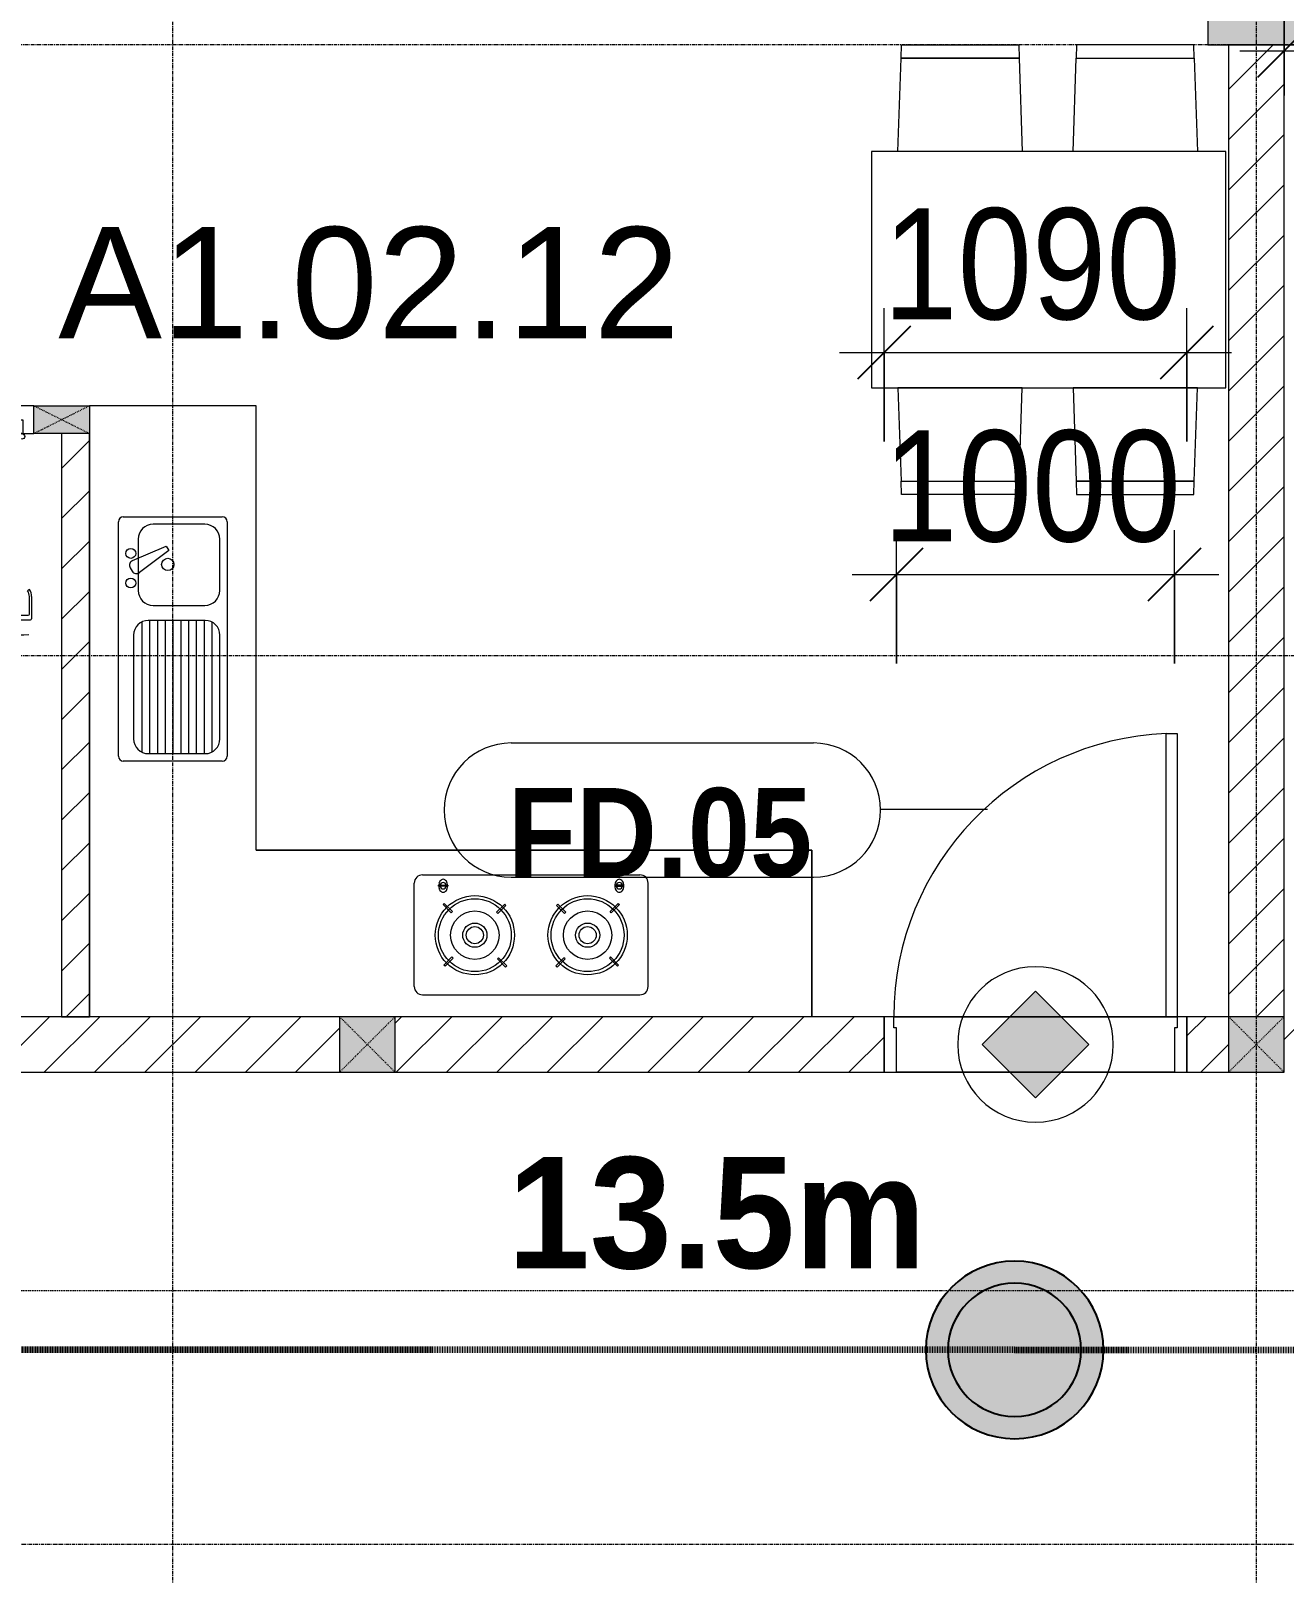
# Model space of a CAD drawing. Header units: millimetres. Extents: x 1591 to 239055, y -15958 to 83255.
# Drawn here: x 144222 to 148732, y 33734 to 39287 of the extents above; entities that cross this region are included whole.
import ezdxf

# ---------------------------------------------------------------- set-up
doc = ezdxf.new("R2010")
doc.units = ezdxf.units.MM
for name, pattern in [('1 NÉT CALL OUT', [6, 3, -3]), ('Dash', [6, 3, -3]), ('Dash Dot 3_16_', [7.9375, 4.7625, -1.5875, 0, -1.5875]), ('Grid Line', [22.225, 12.7, -3.175, 3.175, -3.175])]:
    doc.linetypes.add(name, pattern=pattern)
for name, color, linetype, lineweight in [('0-1', 250, 'Continuous', 5), ('A-ANNO-DIMS', 211, 'Continuous', 9), ('A-ANNO-DIMS-160', 211, 'Continuous', 9), ('A-ANNO-NOTE', 131, 'Continuous', 9), ('A-ANNO-NOTE-1', 131, 'Continuous', 25), ('A-AREA-IDEN', 2, 'Continuous', 9), ('A-DETL-3', 90, '1 NÉT CALL OUT', 100), ('A-DETL-GENF-1', 9, 'Continuous', 9), ('A-DETL-GENF-2', 1, 'Continuous', 9), ('A-DOOR-1', 254, 'Continuous', 9), ('A-DOOR-2', 9, 'Continuous', 9), ('A-DOOR-3', 1, 'Continuous', 9), ('A-DOOR-FRAM-1', 1, 'Continuous', 9), ('A-DOOR-IDEN', 31, 'Continuous', 9), ('A-FLOR-2', 9, 'Continuous', 9), ('A-WALL', 113, 'Continuous', 9), ('A-WALL-1', 253, 'Continuous', 18), ('A-WALL-3', 113, 'Continuous', 18), ('A-WALL-PATT-1', 10, 'Continuous', 9), ('A-WALL-PATT-2', 111, 'Continuous', 9), ('G-ANNO-SYMB-1', 111, 'Dash Dot 3_16_', 18), ('G-ANNO-TEXT-2', 142, 'Continuous', 9), ('I-FURN', 30, 'Continuous', 9), ('I-FURN-1', 254, 'Continuous', 9), ('S-COLS', 52, 'Continuous', 9), ('S-COLS-1', 52, 'Continuous', 5), ('S-COLS-2', 250, 'Continuous', 18), ('S-COLS-3', 254, 'Continuous', 9), ('S-COLS-4', 253, 'Continuous', 18), ('S-COLS-5', 52, 'Continuous', 18), ('S-COLS-HDLN', 52, 'Dash', 9), ('S-COLS-HDLN-1', 9, 'Dash', 9), ('S-GRID-1', 1, 'Grid Line', 9)]:
    doc.layers.add(name, color=color, linetype=linetype, lineweight=lineweight)
doc.styles.add('Arial_13', font='arial_0.ttf', dxfattribs={"height": 400})
doc.styles.add('Arial_14', font='arial_0.ttf', dxfattribs={"width": 0.95, "height": 400})
doc.styles.add('Arial_B_5', font='arialbd_0.ttf', dxfattribs={"width": 0.9, "height": 320})
doc.styles.add('UTM Avo', font='UTM Avo.ttf', dxfattribs={"width": 0.9, "height": 400})
doc.dimstyles.new('1_Dim_chi_tiet_2_5', dxfattribs={"dimscale": 304.8, "dimtxt": 399.720379, "dimasz": 0.629921, "dimexe": 0.524934, "dimexo": 0.0625, "dimgap": 0.052493, "dimtad": 1, "dimdec": 0, "dimrnd": 5, "dimzin": 0, "dimdsep": 46, "dimtxsty": 'UTM Avo', "dimblk1": 'OBLIQUE', "dimblk2": 'OBLIQUE', "dimsah": 1, "dimcen": 0.09, "dimdle": 0.524934, "dimazin": 0, "dimtfac": 1, "dimtdec": 4, "dimtix": 1, "dimtmove": 0, "dimatfit": 3, "dimfxl": 1.049869, "dimfxlon": 1, "dimtvp": 1, "dimtolj": 1, "dimtzin": 0, "dimarcsym": 2})
pattern_1 = [(45, (95879.7, 0), (-90.50967, 90.50967), [])]

# ---------------------------------------------------------------- blocks, each defined once
blk = doc.blocks.new('NCV_TKTC_KET CAU_rvt-1-TKCS_MB TẦNG 6-8')
at = {"layer": 'S-COLS-1'}
blk.add_hatch(color=256, dxfattribs=at).paths.add_polyline_path([(52577.6, 39236.9), (52927.6, 39236.9), (52927.6, 40236.9), (52577.6, 40236.9)])
at = {"layer": 'S-COLS-2'}
for p, q in [((52577.6, 40236.9), (52577.6, 39236.9)), ((52577.6, 39236.9), (52927.6, 39236.9))]:
    blk.add_line(p, q, dxfattribs=at)
blk = doc.blocks.new('RES_BAN AN 1 - RES_BAN AN 1-901196-TKCS_MB TẦNG 6-8')
at = {"layer": 'I-FURN-1'}
for p, q in [((-425, 0), (-425, -1275)), ((425, 0), (-425, 0)), ((425, -1275), (425, 0)), ((-761.9, -113.5), (-425, -102.3)), ((-425, -102.3), (-425, -549.7)), ((425, -102.3), (425, -549.7)), ((761.9, -113.5), (425, -102.3)), ((-761.9, -113.5), (-809.6, -115.1)), ((-809.6, -115.1), (-809.6, -536.9)), ((-761.9, -538.5), (-761.9, -113.5)), ((-761.9, -538.5), (-761.9, -113.5)), ((761.9, -538.5), (761.9, -113.5)), ((761.9, -113.5), (761.9, -538.5)), ((809.6, -115.1), (761.9, -113.5)), ((809.6, -536.9), (809.6, -115.1)), ((-809.6, -536.9), (-761.9, -538.5)), ((-425, -549.7), (-761.9, -538.5)), ((425, -549.7), (761.9, -538.5)), ((761.9, -538.5), (809.6, -536.9)), ((-809.6, -745.3), (-761.9, -743.8)), ((-809.6, -1167.2), (-809.6, -745.3)), ((-761.9, -743.8), (-425, -732.5)), ((-761.9, -1168.8), (-761.9, -743.8)), ((-761.9, -743.8), (-761.9, -1168.8)), ((-425, -732.5), (-425, -1180)), ((425, -732.5), (425, -1180)), ((761.9, -743.8), (425, -732.5)), ((761.9, -743.8), (809.6, -745.3)), ((761.9, -1168.8), (761.9, -743.8)), ((761.9, -1168.8), (761.9, -743.8)), ((809.6, -745.3), (809.6, -1167.2)), ((-761.9, -1168.8), (-809.6, -1167.2)), ((-425, -1180), (-761.9, -1168.8)), ((425, -1180), (761.9, -1168.8)), ((809.6, -1167.2), (761.9, -1168.8)), ((-425, -1275), (425, -1275))]:
    blk.add_line(p, q, dxfattribs=at)
blk = doc.blocks.new('DOOR_CW_01 CANH MO-PANEL KINH - DIG_02-800x2200-CỬA NHÔM KÍNH-400864-TKCS_MB TẦNG 6-8')
at = {"layer": 'A-DETL-GENF-1'}
for p, q in [((-349, 731.8), (-347, 731.8)), ((-349, 692.2), (-349, 731.8)), ((-347, 772), (-307, 772)), ((-347, 652), (-347, 772)), ((-347, 692.2), (-347, 731.8)), ((-307, 772), (-307, 652)), ((-307, 692.2), (-307, 731.8)), ((-305, 731.8), (-307, 731.8)), ((-305, 692.2), (-305, 731.8)), ((-392, 637), (-392, 716.5)), ((-349, 720.5), (-388, 720.5)), ((-384, 699.5), (-384, 637)), ((-349, 703.5), (-380, 703.5)), ((-347, 692.2), (-349, 692.2)), ((-307, 692.2), (-305, 692.2)), ((-305, 720.5), (-266, 720.5)), ((-305, 703.5), (-274, 703.5)), ((-270, 699.5), (-270, 637)), ((-262, 637), (-262, 716.5)), ((-383.9, 611.2), (-377.3, 615.8)), ((-307, 652), (-347, 652)), ((-347, 638), (-341, 638)), ((-347, 638), (-347, 196)), ((-313, 652), (-341, 652)), ((-341, 652), (-341, 638)), ((-313, 638), (-313, 652)), ((-307, 638), (-313, 638)), ((-307, 196), (-307, 638)), ((-270.1, 611.2), (-276.7, 615.8)), ((-347, 196), (-341, 196)), ((-307, 182), (-347, 182)), ((-347, 182), (-347, 62)), ((-341, 196), (-341, 182)), ((-341, 182), (-313, 182)), ((-307, 196), (-313, 196)), ((-313, 182), (-313, 196)), ((-307, 62), (-307, 182)), ((-347, 62), (-307, 62))]:
    blk.add_line(p, q, dxfattribs=at)
blk.add_circle((-357, 60), 10, dxfattribs=at)
for centre, radius, start, end in [((-357, 60), 714, 69, 92), ((-357, 60), 714, 360, 68.9998), ((-388, 716.5), 4, 90, 180), ((-380, 699.5), 4, 90, 180), ((-274, 699.5), 4, 0, 90), ((-266, 716.5), 4, 0, 90), ((-347, 637), 45, 180, 215), ((-347, 637), 37, 180, 215), ((-307, 637), 37, 325, 0), ((-307, 637), 45, 325, 0)]:
    blk.add_arc(centre, radius, start, end, dxfattribs=at)
at = {"layer": 'A-DOOR-2'}
for p, q in [((-360, 50), (-400, 50)), ((-360, 0), (-360, 50)), ((-350, 0), (-360, 0)), ((-357, 50), (-332, 50)), ((-350, -50), (-350, 0)), ((360, 0), (350, 0)), ((350, 0), (350, -50)), ((400, 50), (360, 50)), ((360, 50), (360, 0)), ((400, -50), (400, 50)), ((-400, -50), (-350, -50)), ((350, -50), (400, -50))]:
    blk.add_line(p, q, dxfattribs=at)
blk = doc.blocks.new('HE BEP B_ - HE BEP B_-437036-TKCS_MB TẦNG 6-8')
at = {"layer": 'I-FURN'}
for p, q in [((599.3, -89.3), (1380.9, -89.3)), ((569.3, -491.3), (569.3, -119.3)), ((656.9, -126.5), (689.4, -126.5)), ((656.9, -130.4), (656.9, -126.5)), ((689.4, -130.4), (656.9, -130.4)), ((689.4, -126.5), (689.4, -130.4)), ((1290.8, -126.5), (1290.8, -130.4)), ((1323.3, -126.5), (1290.8, -126.5)), ((1290.8, -130.4), (1323.3, -130.4)), ((1323.3, -130.4), (1323.3, -126.5)), ((1410.9, -491.3), (1410.9, -119.3)), ((677.1, -192.1), (672.7, -196.4)), ((672.7, -196.4), (701.8, -225.6)), ((706.2, -221.2), (677.1, -192.1)), ((701.8, -225.6), (706.2, -221.2)), ((894.6, -194.8), (865.5, -223.9)), ((869.9, -228.3), (899, -199.2)), ((899, -199.2), (894.6, -194.8)), ((1081.2, -199.2), (1085.6, -194.8)), ((1110.3, -228.3), (1081.2, -199.2)), ((1085.6, -194.8), (1114.7, -223.9)), ((1274, -221.2), (1303.2, -192.1)), ((1278.4, -225.6), (1274, -221.2)), ((1307.6, -196.4), (1278.4, -225.6)), ((1303.2, -192.1), (1307.6, -196.4)), ((865.5, -223.9), (869.9, -228.3)), ((1114.7, -223.9), (1110.3, -228.3)), ((675.4, -414), (704.6, -384.9)), ((704.6, -384.9), (709, -389.3)), ((868.3, -392), (872.7, -387.6)), ((872.7, -387.6), (901.8, -416.8)), ((1107.6, -387.6), (1078.5, -416.8)), ((1112, -392), (1107.6, -387.6)), ((1275.7, -384.9), (1271.3, -389.3)), ((1304.8, -414), (1275.7, -384.9)), ((679.8, -418.4), (675.4, -414)), ((709, -389.3), (679.8, -418.4)), ((897.4, -421.2), (868.3, -392)), ((901.8, -416.8), (897.4, -421.2)), ((1078.5, -416.8), (1082.9, -421.2)), ((1082.9, -421.2), (1112, -392)), ((1271.3, -389.3), (1300.4, -418.4)), ((1300.4, -418.4), (1304.8, -414)), ((599.3, -521.3), (1380.9, -521.3))]:
    blk.add_line(p, q, dxfattribs=at)
for centre, radius in [((787.2, -306.6), 142.6), ((1193, -306.6), 142.6), ((787.2, -306.6), 131.3), ((787.2, -306.6), 87.2), ((1193, -306.6), 131.3), ((1193, -306.6), 87.2), ((787.2, -306.6), 43.6), ((787.2, -306.6), 30.9), ((1193, -306.6), 43.6), ((1193, -306.6), 30.9)]:
    blk.add_circle(centre, radius, dxfattribs=at)
for centre, radius, start, end in [((599.3, -119.3), 30, 90, 180), ((676.6, -122.6), 18.1, 120.7976, 145.204), ((673.2, -116.9), 11.5, 90, 120.7976), ((673.2, -116.9), 11.5, 59.2024, 90), ((669.8, -122.6), 18.1, 34.796, 59.2024), ((1310.5, -122.6), 18.1, 120.7976, 145.204), ((1307.1, -116.9), 11.5, 90, 120.7976), ((1307.1, -116.9), 11.5, 59.2024, 90), ((1303.7, -122.6), 18.1, 34.796, 59.2024), ((1380.9, -119.3), 30, 360, 90), ((690.4, -128.8), 33.5, 163.9419, 180), ((690.4, -128.8), 33.5, 180, 196.0581), ((681.9, -126.4), 24.7, 145.204, 163.9419), ((681.9, -131.3), 24.7, 196.0581, 214.796), ((673.1, -128.4), 11.6, 9.7177, 170.2823), ((673.1, -128.4), 11.6, 189.9102, 350.0898), ((676.6, -135), 18.1, 214.796, 239.2024), ((673.2, -140.7), 11.5, 239.2024, 270), ((673.2, -140.7), 11.5, 270, 300.7976), ((669.8, -135), 18.1, 300.7976, 325.204), ((664.4, -126.4), 24.7, 16.0581, 34.796), ((664.4, -131.3), 24.7, 325.204, 343.9419), ((655.9, -128.8), 33.5, 0, 16.0581), ((655.9, -128.8), 33.5, 343.9419, 0), ((1324.3, -128.8), 33.5, 163.9419, 180), ((1324.3, -128.8), 33.5, 180, 196.0581), ((1315.8, -126.4), 24.7, 145.204, 163.9419), ((1315.8, -131.3), 24.7, 196.0581, 214.796), ((1310.5, -135), 18.1, 214.796, 239.2024), ((1307.2, -128.4), 11.6, 9.7177, 170.2823), ((1307.2, -128.4), 11.6, 189.9102, 350.0898), ((1307.1, -140.7), 11.5, 239.2024, 270), ((1307.1, -140.7), 11.5, 270, 300.7976), ((1303.7, -135), 18.1, 300.7976, 325.204), ((1298.3, -126.4), 24.7, 16.0581, 34.796), ((1298.3, -131.3), 24.7, 325.204, 343.9419), ((1289.8, -128.8), 33.5, 0, 16.0581), ((1289.8, -128.8), 33.5, 343.9419, 0), ((599.3, -491.3), 30, 180, 270), ((1380.9, -491.3), 30, 270, 360)]:
    blk.add_arc(centre, radius, start, end, dxfattribs=at)
at = {"layer": 'I-FURN-1'}
for p, q in [((0, 1600), (-600, 1600)), ((0, 1600), (-600, 1600)), ((0, 0), (0, 1600)), ((0, 0), (0, 1600)), ((-495.6, 337.9), (-495.6, 1182.5)), ((-478.1, 1200), (-121.9, 1200)), ((-184.4, 1173.3), (-371.1, 1173.3)), ((-104.4, 1182.5), (-104.4, 337.9)), ((-424.5, 1120), (-424.5, 934.5)), ((-131.1, 934.5), (-131.1, 1120)), ((-444.4, 1042.1), (-323.5, 1093.7)), ((-314.6, 1078.3), (-419.7, 999.4)), ((-323.5, 1093.7), (-314.6, 1078.3)), ((-453.5, 1016.6), (-446.4, 1004.2)), ((-371.1, 881.2), (-184.4, 881.2)), ((-410.2, 351.9), (-410.2, 822.3)), ((-183.5, 827.2), (-388, 827.2)), ((-382.2, 347.1), (-382.2, 827.2)), ((-354.2, 347.1), (-354.2, 827.2)), ((-326.2, 347.1), (-326.2, 827.2)), ((-298.2, 347.1), (-298.2, 827.2)), ((-270.2, 347.1), (-270.2, 827.2)), ((-242.2, 347.1), (-242.2, 827.2)), ((-214.2, 347.1), (-214.2, 827.2)), ((-186.2, 347.1), (-186.2, 827.2)), ((-158.2, 353.5), (-158.2, 820.8)), ((-441.3, 773.8), (-441.3, 400.4)), ((-130.2, 400.4), (-130.2, 773.8)), ((-388, 347.1), (-183.5, 347.1)), ((-121.9, 320.4), (-478.1, 320.4)), ((2000, 0), (0, 0)), ((0, 0), (2000, 0)), ((2000, -600), (2000, 0)), ((2000, 0), (2000, -600))]:
    blk.add_line(p, q, dxfattribs=at)
for centre, radius in [((-451.1, 1068.2), 17.8), ((-317.8, 1028.4), 22.2), ((-451.1, 961.5), 17.8)]:
    blk.add_circle(centre, radius, dxfattribs=at)
for centre, radius, start, end in [((-478.1, 1182.5), 17.5, 90, 180), ((-371.1, 1120), 53.3, 90, 180), ((-184.4, 1120), 53.3, 360, 90), ((-121.9, 1182.5), 17.5, 0, 90), ((-438.1, 1025.5), 17.8, 110.5379, 209.9521), ((-431, 1013.1), 17.8, 209.9521, 309.4618), ((-371.1, 934.5), 53.3, 180, 270), ((-184.4, 934.5), 53.3, 270, 360), ((-388, 773.8), 53.3, 90, 180), ((-183.5, 773.8), 53.3, 360, 90), ((-388, 400.4), 53.3, 180, 270), ((-183.5, 400.4), 53.3, 270, 360), ((-478.1, 337.9), 17.5, 180, 270), ((-121.9, 337.9), 17.5, 270, 0)]:
    blk.add_arc(centre, radius, start, end, dxfattribs=at)
blk = doc.blocks.new('G1_SOF - BO TRU - 100x200-746114-TKCS_MB TẦNG 6-8')
at = {"layer": 'S-COLS'}
blk.add_hatch(color=256, dxfattribs=at).paths.add_polyline_path([(50, -100), (50, 100), (-50, 100), (-50, -100)])
at = {"layer": 'S-COLS-4'}
for p, q in [((-50, 100), (50, 100)), ((-50, -100), (-50, 100)), ((50, 100), (50, -100)), ((50, -100), (-50, -100))]:
    blk.add_line(p, q, dxfattribs=at)
at = {"layer": 'S-COLS-HDLN-1'}
for p, q in [((50, -100), (-50, 100)), ((-50, -100), (50, 100))]:
    blk.add_line(p, q, dxfattribs=at)
blk = doc.blocks.new('NCV_TKTC_TANG 6 - 8_rvt-2-TKCS_MB TẦNG 6-8')
at = {"layer": 'A-WALL-PATT-1'}
h = blk.add_hatch(dxfattribs=at)
h.set_pattern_fill('FP_1', color=256, style=0, pattern_type=2)
h.set_pattern_definition([(45, (0, 0), (-90.50967, 90.50967), [])])
h.paths.add_polyline_path([(48452.6, 35736.9), (48552.6, 35736.9), (48552.6, 37836.9), (48452.6, 37836.9), (48452.6, 35789.3)])
at = {"layer": 'A-FLOR-2'}
for p, q in [((48552.6, 37936.9), (48552.6, 37836.9)), ((48552.6, 37836.9), (48552.6, 35737.4)), ((52467.6, 35737.4), (51447.6, 35737.4)), ((51447.6, 35736.9), (52467.6, 35736.9)), ((51457.6, 35537.4), (52457.6, 35537.4))]:
    blk.add_line(p, q, dxfattribs=at)
at = {"layer": 'A-WALL-1'}
for p, q in [((48452.6, 37836.9), (48452.6, 35736.9)), ((48552.6, 35736.9), (48552.6, 37836.9)), ((48452.6, 35736.9), (48552.6, 35736.9))]:
    blk.add_line(p, q, dxfattribs=at)
at = {"layer": 'A-DOOR-1', "rotation": 180}
blk.add_blockref('DOOR_CW_01 CANH MO-PANEL KINH - DIG_02-800x2200-CỬA NHÔM KÍNH-400864-TKCS_MB TẦNG 6-8', (47952.6, 37886.9), dxfattribs=at)
at = {"layer": 'I-FURN-1', "rotation": 270.0000000000001}
blk.add_blockref('RES_BAN AN 1 - RES_BAN AN 1-901196-TKCS_MB TẦNG 6-8', (52642.6, 38427.4), dxfattribs=at)
at = {"layer": 'I-FURN-1'}
blk.add_blockref('HE BEP B_ - HE BEP B_-437036-TKCS_MB TẦNG 6-8', (49152.6, 36337.4), dxfattribs=at)
at = {"layer": 'S-COLS-3', "rotation": 90.00000000000105}
blk.add_blockref('G1_SOF - BO TRU - 100x200-746114-TKCS_MB TẦNG 6-8', (48452.6, 37886.9), dxfattribs=at)
blk = doc.blocks.new('G1_SOF - BO TRU - 200x200-3056268-TKCS_MB TẦNG 6-8')
at = {"layer": 'S-COLS'}
blk.add_hatch(color=256, dxfattribs=at).paths.add_polyline_path([(100, -100), (100, 100), (-100, 100), (-100, -100)])
at = {"layer": 'S-COLS-5'}
for p, q in [((100, 100), (-100, 100)), ((-100, 100), (-100, -100)), ((100, -100), (100, 100)), ((-100, -100), (100, -100))]:
    blk.add_line(p, q, dxfattribs=at)
at = {"layer": 'S-COLS-HDLN'}
for p, q in [((100, 100), (-100, -100)), ((-100, 100), (100, -100))]:
    blk.add_line(p, q, dxfattribs=at)
blk = doc.blocks.new('FD_05 - FD_05-1000x2200mm-835434-TKCS_MB TẦNG 6-8')
at = {"layer": 'A-DETL-GENF-2'}
for p, q in [((470, 100), (470, 1120)), ((470, 1120), (510, 1120)), ((510, 1120), (510, 100)), ((510, 100), (470, 100))]:
    blk.add_line(p, q, dxfattribs=at)
blk.add_arc((510, 100), 1020, 92.2475, 180, dxfattribs=at)
at = {"layer": 'A-DOOR-FRAM-1'}
for p, q in [((-510, 100), (-545, 100)), ((-545, 100), (-545, -100)), ((-510, 60), (-510, 100)), ((-500, 60), (-510, 60)), ((-500, -100), (-500, 60)), ((510, 60), (500, 60)), ((500, 60), (500, -100)), ((545, 100), (510, 100)), ((510, 100), (510, 60)), ((545, -100), (545, 100)), ((-545, -100), (-500, -100)), ((500, -100), (545, -100))]:
    blk.add_line(p, q, dxfattribs=at)
blk = doc.blocks.new('HDNDCT_DIEM THOAT HIEM XA NHAT - HDNDCT_DIEM THOAT HIEM XA NHAT-1614703-TKCS_MB TẦNG 6-8')
at = {"layer": 'A-ANNO-NOTE'}
h = blk.add_hatch(color=256, dxfattribs=at)
edge = h.paths.add_edge_path()
edge.add_arc((0, 0), 2, 0, 180)
edge.add_arc((0, 0), 2, 180, 360)
edge = h.paths.add_edge_path()
edge.add_arc((0, 0), 1.5, 180, 360)
edge.add_arc((0, 0), 1.5, 360, 540)
h = blk.add_hatch(color=256, dxfattribs=at)
edge = h.paths.add_edge_path()
edge.add_arc((0, 0), 1.5, 0, 180)
edge.add_arc((0, 0), 1.5, 180, 360)
at = {"layer": 'A-ANNO-NOTE-1'}
for radius, start, end in [(2, 360, 180), (1.5, 0, 180), (1.5, 360, 180), (2, 180, 360), (1.5, 180, 0), (1.5, 180, 360)]:
    blk.add_arc((0, 0), radius, start, end, dxfattribs=at)
blk = doc.blocks.new('HDNDCT_GHI CHÚ CỬA CHỐNG CHÁY EI30 - HDNDCT_GHI CHÚ CỬA CHỐNG CHÁY EI30-2461928-TKCS_MB TẦNG 6-8')
at = {"layer": 'A-ANNO-NOTE'}
blk.add_hatch(color=256, dxfattribs=at).paths.add_polyline_path([(-1.2, 0), (0, 1.2), (1.2, 0), (0, -1.2)])
for p, q in [((0, 1.2), (-1.2, 0)), ((1.2, 0), (0, 1.2)), ((-1.2, 0), (0, -1.2)), ((0, -1.2), (1.2, 0))]:
    blk.add_line(p, q, dxfattribs=at)
for start, end in [(360, 180), (180, 360)]:
    blk.add_arc((0, 0), 1.75, start, end, dxfattribs=at)
blk = doc.blocks.new('DIMBLOCK105-TKCS_MB TẦNG 6-8')
at = {"layer": 'A-ANNO-DIMS-160'}
for p, q in [((148732.3, 39534.8), (148732.3, 39054.8)), ((148732.3, 39214.8), (148732.3, 39534.8)), ((156732.3, 39534.8), (156732.3, 39054.8)), ((156732.3, 39214.8), (156732.3, 39534.8)), ((148572.3, 39214.8), (156892.3, 39214.8))]:
    blk.add_line(p, q, dxfattribs=at)
at = {"layer": 'A-ANNO-DIMS-160', "lineweight": 25}
for p, q in [((148732.3, 39214.8), (148828.3, 39310.8)), ((156732.3, 39214.8), (156828.3, 39310.8)), ((148732.3, 39214.8), (148636.3, 39118.8)), ((156732.3, 39214.8), (156636.3, 39118.8))]:
    blk.add_line(p, q, dxfattribs=at)
at = {"layer": 'A-ANNO-DIMS-160', "color": 0, "insert": (152184.5, 39734.4), "char_height": 400, "width": 1314.636, "attachment_point": 1, "line_spacing_factor": 1.110334, "style": 'UTM Avo'}
blk.add_mtext('8000', dxfattribs=at)
blk = doc.blocks.new('_Oblique')
at = {"color": 0, "linetype": 'ByBlock', "lineweight": -2}
blk.add_line((-0.5, -0.5), (0.5, 0.5), dxfattribs=at)
blk = doc.blocks.new('DIMBLOCK163-TKCS_MB TẦNG 6-8')
at = {"layer": 'A-ANNO-DIMS-160'}
for p, q in [((147292.3, 37809.1), (147292.3, 38289.1)), ((148382.3, 37809.1), (148382.3, 38289.1)), ((147132.3, 38129.1), (148542.3, 38129.1)), ((147292.3, 38129.1), (147292.3, 37809.1)), ((148382.3, 38129.1), (148382.3, 37809.1))]:
    blk.add_line(p, q, dxfattribs=at)
at = {"layer": 'A-ANNO-DIMS-160', "lineweight": 25}
for p, q in [((147292.3, 38129.1), (147388.3, 38225.1)), ((148382.3, 38129.1), (148478.3, 38225.1)), ((147292.3, 38129.1), (147196.3, 38033.1)), ((148382.3, 38129.1), (148286.3, 38033.1))]:
    blk.add_line(p, q, dxfattribs=at)
at = {"layer": 'A-ANNO-DIMS-160', "color": 0, "insert": (147289.5, 38648.7), "char_height": 400, "width": 1314.636, "attachment_point": 1, "line_spacing_factor": 1.110334, "style": 'UTM Avo'}
blk.add_mtext('1090', dxfattribs=at)
blk = doc.blocks.new('DIMBLOCK209-TKCS_MB TẦNG 6-8')
at = {"layer": 'A-ANNO-DIMS-160'}
for p, q in [((147337.3, 37009.1), (147337.3, 37489.1)), ((148337.3, 37009.1), (148337.3, 37489.1)), ((147177.3, 37329.1), (148497.3, 37329.1)), ((147337.3, 37329.1), (147337.3, 37009.1)), ((148337.3, 37329.1), (148337.3, 37009.1))]:
    blk.add_line(p, q, dxfattribs=at)
at = {"layer": 'A-ANNO-DIMS-160', "lineweight": 25}
for p, q in [((147337.3, 37329.1), (147433.3, 37425.1)), ((148337.3, 37329.1), (148433.3, 37425.1)), ((147337.3, 37329.1), (147241.3, 37233.1)), ((148337.3, 37329.1), (148241.3, 37233.1))]:
    blk.add_line(p, q, dxfattribs=at)
at = {"layer": 'A-ANNO-DIMS-160', "color": 0, "insert": (147289.5, 37848.7), "char_height": 400, "width": 1314.636, "attachment_point": 1, "line_spacing_factor": 1.110334, "style": 'UTM Avo'}
blk.add_mtext('1000', dxfattribs=at)
blk = doc.blocks.new('STN_Door Tag - STN_Door Tag-1788670-TKCS_MB TẦNG 6-8')
at = {"layer": 'A-DOOR-IDEN'}
for p, q in [((-3.37, 1.495), (3.431, 1.495)), ((-3.37, -1.524), (3.431, -1.524))]:
    blk.add_line(p, q, dxfattribs=at)
for centre, start, end in [((-3.37, -0.015), 90, 270), ((3.431, -0.015), 270, 90)]:
    blk.add_arc(centre, 1.509, start, end, dxfattribs=at)

msp = doc.modelspace()

# ---------------------------------------------------------------- hatches: boundary and pattern name
at = {"layer": 'A-WALL-PATT-2'}
h = msp.add_hatch(dxfattribs=at)
h.set_pattern_fill('FP_1', color=256, style=0, pattern_type=2)
h.set_pattern_definition(pattern_1)
h.paths.add_polyline_path([(148532.3, 35737.4), (148732.3, 35737.4), (148732.3, 39236.9), (148532.3, 39236.9), (148532.3, 35737.4)])
h = msp.add_hatch(dxfattribs=at)
h.set_pattern_fill('FP_1', color=256, style=0, pattern_type=2)
h.set_pattern_definition(pattern_1)
h.paths.add_polyline_path([(172949.8, 35537.4), (173132.3, 35537.4), (173132.3, 35737.4), (170132.6, 35737.4), (170132.6, 35537.4)])
h.paths.add_polyline_path([(169725.8, 35537.4), (169932.6, 35537.4), (169932.6, 35737.4), (167982.3, 35737.4), (167982.3, 35537.4), (168919.7, 35537.4)])
h.paths.add_polyline_path([(161932.6, 35537.4), (162082.3, 35537.4), (162082.3, 35737.4), (161932.6, 35737.4), (161932.6, 35543.2)])
h.paths.add_polyline_path([(161732.6, 35537.4), (161732.6, 35737.4), (156932.3, 35737.4), (156932.3, 35537.4), (161665.6, 35537.4)])
h.paths.add_polyline_path([(163277.7, 35537.4), (164932.3, 35537.4), (164932.3, 35737.4), (163172.3, 35737.4), (163172.3, 35537.4)])
h.paths.add_polyline_path([(166501.7, 35537.4), (166892.3, 35537.4), (166892.3, 35737.4), (165132.3, 35737.4), (165132.3, 35537.4)])
h.paths.add_polyline_path([(155217.5, 35537.4), (156732.3, 35537.4), (156732.3, 35737.4), (154972.3, 35737.4), (154972.3, 35537.4)])
h.paths.add_polyline_path([(152332.3, 35537.4), (152332.3, 35737.4), (148732.3, 35737.4), (148732.3, 35537.4), (151993.5, 35537.4)])
h.paths.add_polyline_path([(153605.5, 35537.4), (153882.3, 35537.4), (153882.3, 35737.4), (152532.3, 35737.4), (152532.3, 35537.4), (152799.5, 35537.4)])
h.paths.add_polyline_path([(148532.3, 35537.4), (148532.3, 35737.4), (148382.3, 35737.4), (148382.3, 35537.4)])
h.paths.add_polyline_path([(147292.3, 35537.4), (147292.3, 35737.4), (145532.6, 35737.4), (145532.6, 35537.4), (147157.4, 35537.4)])
h.paths.add_polyline_path([(142321.4, 35537.4), (145332.6, 35537.4), (145332.6, 35737.4), (140532.3, 35737.4), (140532.3, 35537.4), (141515.4, 35537.4)])

# ---------------------------------------------------------------- linework, layer by layer
at = {"layer": 'A-DETL-3'}
for q in [(139432.3, 34537.4), (139432.3, 34537.4), (155962.3, 34537.4)]:
    msp.add_line((147762.3, 34537.4), q, dxfattribs=at)
at = {"layer": 'A-DOOR-IDEN'}
msp.add_line((147664.9, 36483.3), (147279.8, 36483.2), dxfattribs=at)
at = {"layer": 'A-WALL'}
for p, q in [((147327.3, 35737.4), (148347.3, 35737.4)), ((148337.3, 35537.4), (147337.3, 35537.4))]:
    msp.add_line(p, q, dxfattribs=at)
at = {"layer": 'A-WALL-3'}
for p, q in [((148532.3, 39236.9), (148532.3, 35737.4)), ((148732.3, 39236.9), (148532.3, 39236.9)), ((148732.3, 35737.4), (148732.3, 39236.9)), ((145332.6, 35737.4), (140532.3, 35737.4)), ((147292.3, 35737.4), (145532.6, 35737.4)), ((147292.3, 35537.4), (147292.3, 35737.4)), ((148532.3, 35737.4), (148382.3, 35737.4)), ((148382.3, 35737.4), (148382.3, 35537.4)), ((140532.3, 35537.4), (145332.6, 35537.4)), ((145532.6, 35537.4), (147292.3, 35537.4)), ((148382.3, 35537.4), (148532.3, 35537.4))]:
    msp.add_line(p, q, dxfattribs=at)
at = {"layer": 'G-ANNO-SYMB-1'}
msp.add_line((124639, 34751.5), (229692.1, 34751.5), dxfattribs=at)
at = {"layer": 'S-GRID-1'}
for p, q in [((144732.3, 19149.4), (144732.3, 77012.5)), ((148632.3, 19149.4), (148632.3, 77012.5)), ((223800.6, 39236.9), (130306.5, 39236.9)), ((223800.6, 37036.9), (130306.5, 37036.9)), ((221768.6, 33836.9), (132338.5, 33836.9))]:
    msp.add_line(p, q, dxfattribs=at)

# ---------------------------------------------------------------- block references
at = {"layer": '0-1'}
for name in ['NCV_TKTC_KET CAU_rvt-1-TKCS_MB TẦNG 6-8', 'NCV_TKTC_TANG 6 - 8_rvt-2-TKCS_MB TẦNG 6-8']:
    msp.add_blockref(name, (95879.7, 0), dxfattribs=at)
at = {"layer": 'A-ANNO-NOTE', "xscale": 160, "yscale": 160, "zscale": 160}
for name, p in [('HDNDCT_GHI CHÚ CỬA CHỐNG CHÁY EI30 - HDNDCT_GHI CHÚ CỬA CHỐNG CHÁY EI30-2461928-TKCS_MB TẦNG 6-8', (147837.3, 35637.4)), ('HDNDCT_DIEM THOAT HIEM XA NHAT - HDNDCT_DIEM THOAT HIEM XA NHAT-1614703-TKCS_MB TẦNG 6-8', (147762.3, 34537.4)), ('HDNDCT_DIEM THOAT HIEM XA NHAT - HDNDCT_DIEM THOAT HIEM XA NHAT-1614703-TKCS_MB TẦNG 6-8', (147762.3, 34537.4))]:
    msp.add_blockref(name, p, dxfattribs=at)
at = {"layer": 'A-DOOR-3'}
msp.add_blockref('FD_05 - FD_05-1000x2200mm-835434-TKCS_MB TẦNG 6-8', (147837.3, 35637.4), dxfattribs=at)
at = {"layer": 'A-DOOR-IDEN', "xscale": 159.9999999999999, "yscale": 159.9999999999999, "zscale": 159.9999999999999}
msp.add_blockref('STN_Door Tag - STN_Door Tag-1788670-TKCS_MB TẦNG 6-8', (146489.4, 36483.9), dxfattribs=at)
at = {"layer": 'S-COLS'}
for p in [(145432.6, 35637.4), (148632.3, 35637.4)]:
    msp.add_blockref('G1_SOF - BO TRU - 200x200-3056268-TKCS_MB TẦNG 6-8', p, dxfattribs=at)

# ---------------------------------------------------------------- texts
at = {"layer": 'A-AREA-IDEN', "insert": (145438.9, 38175), "char_height": 400, "width": 2233.6, "attachment_point": 8, "line_spacing_factor": 0.936439, "style": 'Arial_13'}
msp.add_mtext('\\pt8,16,24,32,40,48,56,64,72,80,88,96,104,112,120,128,136,144,152,160,168,176,184,192,200,208,216,224,232,240,248,256;A1.02.12', dxfattribs=at)
at = {"layer": 'A-DOOR-IDEN', "insert": (146486.1, 36398.6), "char_height": 320, "width": 1124.64, "attachment_point": 5, "line_spacing_factor": 0.936439, "style": 'Arial_B_5'}
msp.add_mtext('\\pt7.2,14.4,21.6,28.8,36,43.2,50.4,57.6,64.8,72,79.2,86.4,93.6,100.8,108,115.2,122.4,129.6,136.8,144,151.2,158.4,165.6,172.8,180,187.2,194.4,201.6,208.8,216,223.2,230.4;FD.05', dxfattribs=at)
at = {"layer": 'G-ANNO-TEXT-2', "insert": (146690.5, 35028.4), "char_height": 400, "width": 1710, "attachment_point": 5, "line_spacing_factor": 0.936439, "style": 'Arial_14'}
msp.add_mtext('\\pt1824,3648,5472,7296,9120,10944,12768,14592,16416,18240,20064,21888,23712,25536,27360,29184,31008,32832,34656,36480,38304,40128,41952,43776,45600,47424,49248,51072,52896,54720,56544,58368;{\\fArial|b1|i0|c0|p34;13.5m}', dxfattribs=at)

# ---------------------------------------------------------------- dimensions: what is measured, and where the dimension line sits
at = {"layer": 'A-ANNO-DIMS'}
for base, p1, p2, override, picture, middle in [((156732.3, 39214.8), (148732.3, 39534.8), (156732.3, 39534.8), {"dimpost": '<>', "dimfxl": 8000}, 'DIMBLOCK105-TKCS_MB TẦNG 6-8', (152732.3, 39437.8)), ((148382.3, 38129.1), (147292.3, 37809.1), (148382.3, 37809.1), {"dimpost": '<>', "dimfxl": 1090}, 'DIMBLOCK163-TKCS_MB TẦNG 6-8', (147837.3, 38352.1)), ((148337.3, 37329.1), (147337.3, 37009.1), (148337.3, 37009.1), {"dimpost": '<>', "dimfxl": 1000}, 'DIMBLOCK209-TKCS_MB TẦNG 6-8', (147837.3, 37552.1))]:
    dim = msp.add_linear_dim(base=base, p1=p1, p2=p2, dimstyle='1_Dim_chi_tiet_2_5', override=override, dxfattribs=at)
    dim.commit()
    dim.dimension.update_dxf_attribs({"geometry": picture, "text_midpoint": middle})

doc.saveas('drawing.dxf')
